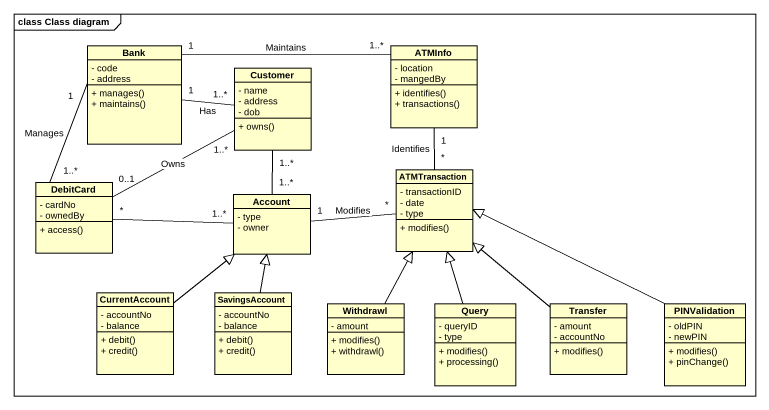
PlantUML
@startuml
mainframe class Class diagram
hide circle
hide empty members
skinparam classAttributeIconSize 0
class Bank {
  - code
  - address
  + manages()
  + maintains()
}
class Customer {
  - name
  - address
  - dob
  + owns()
}
class ATMInfo {
  - location
  - mangedBy
  + identifies()
  + transactions()
}
class DebitCard {
  - cardNo
  - ownedBy
  + access()
}
class ATMTransaction {
  - transactionID
  - date
  - type
  + modifies()
}
class Account {
  - type
  - owner
}
class CurrentAccount {
  - accountNo
  - balance
  + debit()
  + credit()
}
class SavingsAccount {
  - accountNo
  - balance
  + debit()
  + credit()
}
class Withdrawl {
  - amount
  + modifies()
  + withdrawl()
}
class Query {
  - queryID
  - type
  + modifies()
  + processing()
}
class Transfer {
  - amount
  - accountNo
  + modifies()
}
class PINValidation {
  - oldPIN
  - newPIN
  + modifies()
  + pinChange()
}
Bank "1" -right- "1..*" Customer : Has
Bank "1" -right- "1..*" ATMInfo : Maintains
Bank "1" -- "1..*" DebitCard : Manages
Customer "1..*" -- "1..*" Account
ATMInfo "1" -- "*" ATMTransaction : Identifies
DebitCard "0..1" -right- "1..*" Customer : Owns
DebitCard "*" -right- "1..*" Account
Account "1" -right- "*" ATMTransaction : Modifies
CurrentAccount -up-|> Account
SavingsAccount -up-|> Account
Withdrawl -up-|> ATMTransaction
Query -up-|> ATMTransaction
Transfer -up-|> ATMTransaction
PINValidation -left-|> ATMTransaction
@enduml
